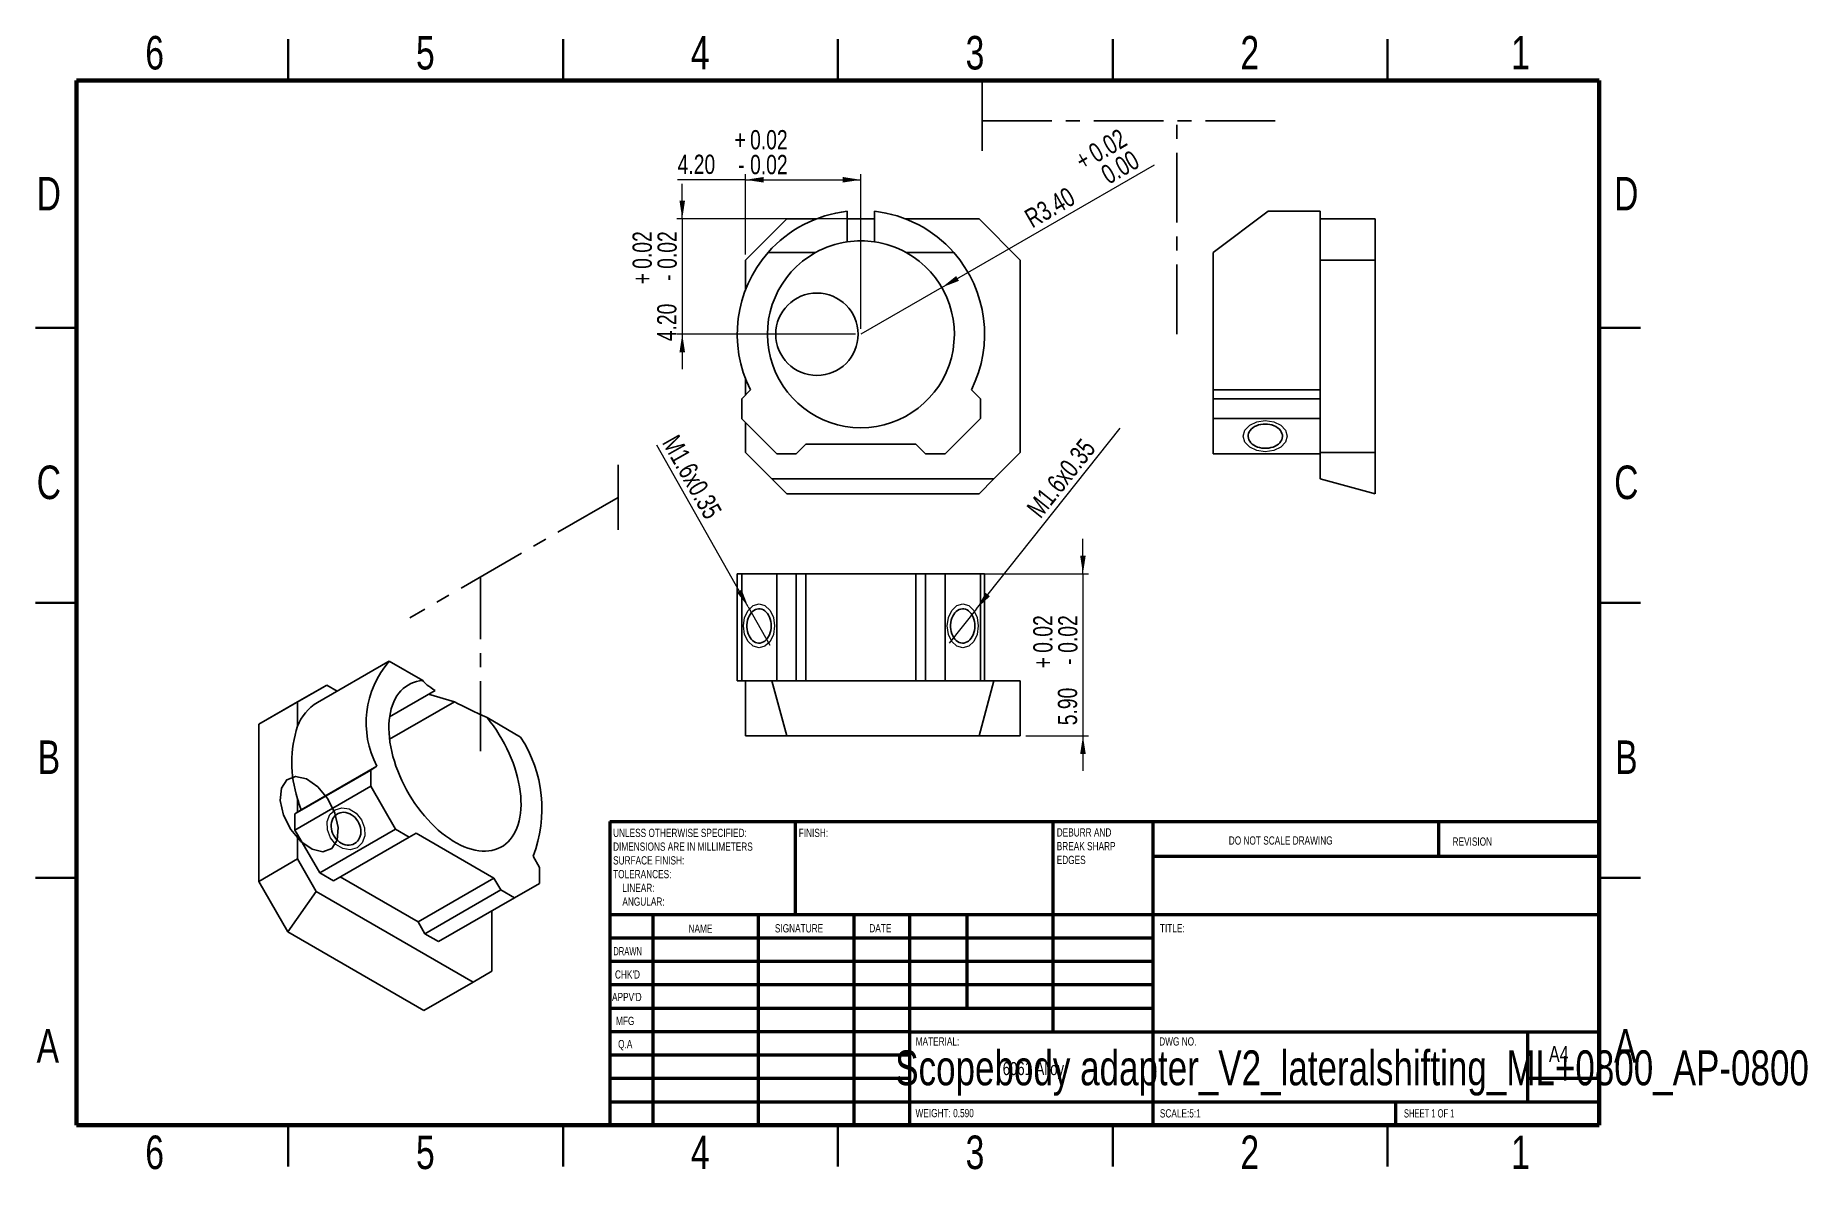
# Model space of a CAD drawing. Header units: millimetres. Extents: x 2 to 325, y 2 to 208.
import ezdxf

# ---------------------------------------------------------------- set-up
doc = ezdxf.new("R2010")
doc.units = ezdxf.units.MM
doc.linetypes.add('CENTERX2', pattern=[20.32, 12.7, -2.54, 2.54, -2.54])
doc.styles.add('SLDTEXTSTYLE0', font='TXT', dxfattribs={"width": 0.75})
doc.styles.add('SLDTEXTSTYLE1', font='TXT', dxfattribs={"width": 0.686449})
doc.styles.add('SLDTEXTSTYLE2', font='TXT', dxfattribs={"width": 0.6875})
doc.dimstyles.new('SLDDIMSTYLE0', dxfattribs={"dimtxt": 3.5, "dimasz": 3.302, "dimexe": 0, "dimexo": 0.0625, "dimgap": 0.875, "dimtad": 1, "dimlfac": 0.2, "dimrnd": 1e-09, "dimzin": 4, "dimdsep": 46, "dimtxsty": 'SLDTEXTSTYLE0', "dimsah": 1, "dimcen": 0.09, "dimadec": 0, "dimazin": 1, "dimtol": 1, "dimtp": 0.02, "dimtm": 0.02, "dimtfac": 1, "dimtofl": 0, "dimtmove": 0, "dimatfit": 3, "dimfxl": 0, "dimfrac": 2, "dimtolj": 1, "dimarcsym": 0})
doc.dimstyles.new('SLDDIMSTYLE1', dxfattribs={"dimtxt": 3.5, "dimasz": 3.302, "dimexe": 0, "dimexo": 0.0625, "dimgap": 0.875, "dimtad": 1, "dimlfac": 0.2, "dimrnd": 1e-09, "dimzin": 4, "dimdsep": 46, "dimtxsty": 'SLDTEXTSTYLE0', "dimsah": 1, "dimcen": 0.09, "dimadec": 0, "dimazin": 1, "dimtol": 1, "dimtp": 0.02, "dimtm": 0.02, "dimtfac": 1, "dimtmove": 0, "dimatfit": 0, "dimfxl": 0, "dimfrac": 2, "dimtolj": 1, "dimarcsym": 0})
doc.dimstyles.new('SLDDIMSTYLE2', dxfattribs={"dimtxt": 3.5, "dimasz": 3.302, "dimexe": 0, "dimexo": 0.0625, "dimgap": 0.875, "dimtad": 1, "dimlfac": 0.2, "dimrnd": 1e-09, "dimzin": 4, "dimdsep": 46, "dimtxsty": 'SLDTEXTSTYLE0', "dimsah": 1, "dimcen": 0, "dimadec": 0, "dimazin": 1, "dimtol": 1, "dimtp": 0.02, "dimtfac": 1, "dimtofl": 0, "dimtmove": 0, "dimatfit": 3, "dimfxl": 0, "dimfrac": 2, "dimtolj": 1, "dimtzin": 0, "dimarcsym": 0})
doc.dimstyles.new('SLDDIMSTYLE3', dxfattribs={"dimtxt": 3.5, "dimasz": 3.302, "dimexe": 0, "dimexo": 0.0625, "dimgap": 0.875, "dimtad": 1, "dimlfac": 0.2, "dimrnd": 1e-09, "dimzin": 12, "dimdsep": 46, "dimtxsty": 'SLDTEXTSTYLE0', "dimblk1": 'NONE', "dimsah": 1, "dimcen": 0, "dimadec": 0, "dimazin": 3, "dimtfac": 1, "dimtmove": 0, "dimatfit": 3, "dimldrblk": 'NONE', "dimfxl": 0, "dimfrac": 2, "dimtolj": 1, "dimtzin": 12, "dimarcsym": 0})

# ---------------------------------------------------------------- blocks, each defined once
blk = doc.blocks.new('SW_NOTE_0')
at = {"color": 0, "linetype": 'Continuous', "lineweight": 0, "char_height": 1.5, "attachment_point": 1, "style": 'SLDTEXTSTYLE0'}
for s, insert in [('UNLESS OTHERWISE SPECIFIED:', (0, 1.93)), ('SURFACE FINISH:', (0, -3.07)), ('DIMENSIONS ARE IN MILLIMETERS', (0, -0.57)), ('TOLERANCES:', (0, -5.57)), ('LINEAR:', (1.69, -8.07)), ('ANGULAR:', (1.69, -10.57))]:
    blk.add_mtext(s, dxfattribs=dict(at, insert=insert))
blk = doc.blocks.new('SW_NOTE_0_1')
at = {"color": 0, "linetype": 'Continuous', "lineweight": 0, "char_height": 1.5, "attachment_point": 1, "style": 'SLDTEXTSTYLE0'}
for s, insert in [('DEBURR AND', (0, 1.93)), ('BREAK SHARP', (0, -0.57)), ('EDGES', (0, -3.07))]:
    blk.add_mtext(s, dxfattribs=dict(at, insert=insert))
blk = doc.blocks.new('_D')
at = {"color": 7, "linetype": 'Continuous', "lineweight": 0}
for p, q in [((131.68, 181.95), (119.34, 181.95)), ((131.68, 168.36), (131.68, 182.95)), ((131.68, 181.95), (152.68, 181.95)), ((152.68, 154.86), (152.68, 182.95))]:
    blk.add_line(p, q, dxfattribs=at)
at = {"color": 7, "linetype": 'Continuous', "lineweight": 18}
for points in [[(131.68, 181.95), (134.98, 181.45), (134.98, 182.46)], [(152.68, 181.95), (149.38, 182.46), (149.38, 181.45)]]:
    blk.add_solid(points, dxfattribs=at)
at = {"color": 7, "linetype": 'Continuous', "lineweight": 18, "char_height": 3.5, "attachment_point": 1, "style": 'SLDTEXTSTYLE0'}
for s, insert in [('+', (129.69, 190.99)), ('0.02', (132.52, 190.99)), ('4.20', (119.34, 186.52)), ('-', (130.33, 186.47)), ('0.02', (132.52, 186.47))]:
    blk.add_mtext(s, dxfattribs=dict(at, insert=insert))
blk = doc.blocks.new('_D_1')
at = {"color": 7, "linetype": 'Continuous', "lineweight": 0}
for p, q in [((120.18, 174.86), (120.18, 181.21)), ((154.18, 174.86), (119.18, 174.86)), ((120.18, 174.86), (120.18, 153.86)), ((151.68, 153.86), (119.18, 153.86)), ((120.18, 153.86), (120.18, 147.51))]:
    blk.add_line(p, q, dxfattribs=at)
at = {"color": 7, "linetype": 'Continuous', "lineweight": 18}
for points in [[(120.18, 174.86), (120.69, 178.16), (119.67, 178.16)], [(120.18, 153.86), (119.67, 150.55), (120.69, 150.55)]]:
    blk.add_solid(points, dxfattribs=at)
at = {"color": 7, "linetype": 'Continuous', "lineweight": 18, "char_height": 3.5, "attachment_point": 1, "rotation": 90, "style": 'SLDTEXTSTYLE0'}
for s, insert in [('0.02', (111.14, 165.76)), ('0.02', (115.67, 165.76)), ('+', (111.14, 162.93)), ('-', (115.67, 163.57)), ('4.20', (115.61, 152.59))]:
    blk.add_mtext(s, dxfattribs=dict(at, insert=insert))
blk = doc.blocks.new('_D_2')
at = {"color": 7, "linetype": 'Continuous', "lineweight": 0}
for q in [(206.09, 184.69), (152.68, 153.86)]:
    blk.add_line((167.4, 162.36), q, dxfattribs=at)
at = {"color": 7, "linetype": 'Continuous', "lineweight": 18}
blk.add_solid([(167.4, 162.36), (170.52, 163.57), (170.01, 164.45)], dxfattribs=at)
at = {"color": 7, "linetype": 'Continuous', "lineweight": 18, "char_height": 3.5, "attachment_point": 1, "rotation": 30, "style": 'SLDTEXTSTYLE0'}
for s, insert in [('0.02', (193.74, 187.98)), ('0.00', (196, 184.06)), ('+', (191.29, 186.56)), ('R3.40', (182.11, 176.1))]:
    blk.add_mtext(s, dxfattribs=dict(at, insert=insert))
blk = doc.blocks.new('_D_3')
at = {"color": 7, "linetype": 'Continuous', "lineweight": 0}
for p, q in [((193.08, 110.3), (193.08, 116.65)), ((170.68, 110.3), (194.08, 110.3)), ((193.08, 110.3), (193.08, 80.8)), ((182.68, 80.8), (194.08, 80.8)), ((193.08, 80.8), (193.08, 74.45))]:
    blk.add_line(p, q, dxfattribs=at)
at = {"color": 7, "linetype": 'Continuous', "lineweight": 18}
for points in [[(193.08, 110.3), (193.59, 113.61), (192.57, 113.61)], [(193.08, 80.8), (192.57, 77.5), (193.59, 77.5)]]:
    blk.add_solid(points, dxfattribs=at)
at = {"color": 7, "linetype": 'Continuous', "lineweight": 18, "char_height": 3.5, "attachment_point": 1, "rotation": 90, "style": 'SLDTEXTSTYLE0'}
for s, insert in [('0.02', (184.04, 95.92)), ('0.02', (188.57, 95.92)), ('+', (184.04, 93.09)), ('-', (188.57, 93.73)), ('5.90', (188.52, 82.74))]:
    blk.add_mtext(s, dxfattribs=dict(at, insert=insert))
blk = doc.blocks.new('_D_4')
at = {"color": 7, "linetype": 'Continuous', "lineweight": 0}
for q in [(115.54, 133.68), (136.12, 97.32)]:
    blk.add_line((132.18, 104.28), q, dxfattribs=at)
at = {"color": 7, "linetype": 'Continuous', "lineweight": 18}
blk.add_solid([(132.18, 104.28), (130.99, 107.41), (130.11, 106.91)], dxfattribs=at)
at = {"color": 7, "linetype": 'Continuous', "lineweight": 18, "insert": (119.46, 135.9), "char_height": 3.5, "attachment_point": 1, "rotation": 299.4986, "style": 'SLDTEXTSTYLE0'}
blk.add_mtext('M1.6x0.35', dxfattribs=at)
blk = doc.blocks.new('_None')
blk = doc.blocks.new('_D_5')
at = {"color": 7, "linetype": 'Continuous', "lineweight": 0}
for q in [(199.88, 136.78), (168.72, 97.67)]:
    blk.add_line((173.71, 103.93), q, dxfattribs=at)
at = {"color": 7, "linetype": 'Continuous', "lineweight": 18}
blk.add_solid([(173.71, 103.93), (176.16, 106.2), (175.37, 106.83)], dxfattribs=at)
at = {"color": 7, "linetype": 'Continuous', "lineweight": 18, "insert": (182.62, 122.35), "char_height": 3.5, "attachment_point": 1, "rotation": 51.4536, "style": 'SLDTEXTSTYLE0'}
blk.add_mtext('M1.6x0.35', dxfattribs=at)

msp = doc.modelspace()

# ---------------------------------------------------------------- linework, layer by layer
at = {"color": 7, "linetype": 'Continuous', "lineweight": 35}
for p, q in [((48.5, 200), (48.5, 207.5)), ((98.5, 200), (98.5, 207.5)), ((148.5, 207.5), (148.5, 200)), ((148.5, 200), (148.5, 207.5)), ((198.5, 200), (198.5, 207.5)), ((248.5, 200), (248.5, 207.5)), ((10, 155), (2.5, 155)), ((287, 155), (294.5, 155)), ((2.5, 105), (10, 105)), ((10, 105), (2.5, 105)), ((294.5, 105), (287, 105)), ((287, 105), (294.5, 105)), ((10, 55), (2.5, 55)), ((287, 55), (294.5, 55)), ((48.5, 10), (48.5, 2.5)), ((98.5, 10), (98.5, 2.5)), ((148.5, 2.5), (148.5, 10)), ((148.5, 10), (148.5, 2.5)), ((198.5, 10), (198.5, 2.5)), ((248.5, 10), (248.5, 2.5))]:
    msp.add_line(p, q, dxfattribs=at)
at = {"color": 7, "linetype": 'Continuous', "lineweight": 70}
for p, q in [((10, 10), (10, 200)), ((10, 200), (287, 200)), ((287, 200), (287, 10)), ((287, 10), (10, 10))]:
    msp.add_line(p, q, dxfattribs=at)
at = {"color": 7, "linetype": 'CENTERX2'}
for p, q in [((174.739, 199.906), (174.739, 185.406)), ((174.739, 192.656), (228.403, 192.656)), ((210.145, 153.856), (210.145, 192.656)), ((108.537, 130.113), (108.537, 118.273)), ((108.537, 124.193), (70.591, 102.287)), ((83.502, 78.058), (83.502, 109.74))]:
    msp.add_line(p, q, dxfattribs=at)
at = {"color": 7, "linetype": 'Continuous', "lineweight": 25}
for p, q in [((139.18, 174.856), (131.68, 167.356)), ((139.18, 174.856), (144.602, 174.856)), ((150.18, 176.216), (150.18, 170.671)), ((150.18, 174.856), (155.18, 174.856)), ((155.18, 170.671), (155.18, 176.216)), ((160.758, 174.856), (174.18, 174.856)), ((181.68, 167.356), (174.18, 174.856)), ((216.755, 168.716), (226.755, 176.216)), ((236.255, 176.216), (226.755, 176.216)), ((236.255, 174.856), (236.255, 176.216)), ((236.255, 167.356), (236.255, 174.856)), ((236.255, 174.856), (246.255, 174.856)), ((246.255, 174.856), (246.255, 167.356)), ((135.786, 168.716), (144.424, 168.716)), ((160.936, 168.716), (169.574, 168.716)), ((216.755, 143.752), (216.755, 168.716)), ((131.68, 161.933), (131.68, 167.356)), ((181.68, 167.356), (181.68, 132.356)), ((246.255, 167.356), (236.255, 167.356)), ((236.255, 167.356), (236.255, 132.356)), ((246.255, 167.356), (246.255, 132.356)), ((131.68, 142.801), (131.68, 145.778)), ((132.578, 143.748), (131.008, 142.092)), ((131.008, 142.092), (131.008, 138.46)), ((174.448, 142.088), (172.784, 143.752)), ((174.448, 138.552), (174.448, 142.088)), ((216.755, 143.752), (236.255, 143.752)), ((216.755, 142.088), (216.755, 143.752)), ((216.755, 142.088), (236.255, 142.088)), ((216.755, 138.552), (216.755, 142.088)), ((131.008, 138.46), (137.378, 132.089)), ((131.68, 132.356), (131.68, 137.787)), ((167.983, 132.088), (174.448, 138.552)), ((236.255, 138.552), (216.755, 138.552)), ((216.755, 132.088), (216.755, 138.552)), ((131.68, 132.356), (136.501, 127.535)), ((140.914, 132.089), (142.68, 133.856)), ((142.68, 133.856), (162.68, 133.856)), ((162.68, 133.856), (164.448, 132.088)), ((176.86, 127.535), (181.68, 132.356)), ((236.255, 132.356), (246.255, 132.356)), ((236.255, 127.535), (236.255, 132.356)), ((246.255, 132.356), (246.255, 124.856)), ((137.378, 132.089), (140.914, 132.089)), ((164.448, 132.088), (167.983, 132.088)), ((216.755, 132.088), (236.255, 132.088)), ((136.501, 127.535), (176.86, 127.535)), ((136.501, 127.535), (139.18, 124.856)), ((174.18, 124.856), (176.86, 127.535)), ((246.255, 124.856), (236.255, 127.535)), ((174.18, 124.856), (139.18, 124.856)), ((130.18, 110.303), (130.18, 90.803)), ((130.18, 110.303), (131.008, 110.303)), ((131.008, 110.303), (131.008, 90.803)), ((131.008, 110.303), (137.378, 110.303)), ((137.378, 90.803), (137.378, 110.303)), ((137.378, 110.303), (140.914, 110.303)), ((140.914, 110.303), (140.914, 90.803)), ((140.914, 110.303), (142.68, 110.303)), ((142.68, 110.303), (142.68, 90.803)), ((142.68, 110.303), (162.68, 110.303)), ((162.68, 110.303), (162.68, 90.803)), ((162.68, 110.303), (164.448, 110.303)), ((164.448, 90.803), (164.448, 110.303)), ((164.448, 110.303), (167.983, 110.303)), ((167.983, 110.303), (167.983, 90.803)), ((167.983, 110.303), (174.448, 110.303)), ((174.448, 90.803), (174.448, 110.303)), ((174.448, 110.303), (175.18, 110.303)), ((175.18, 90.803), (175.18, 110.303)), ((66.588, 94.275), (53.79, 86.886)), ((66.882, 94.391), (72.99, 90.865)), ((130.18, 90.803), (131.008, 90.803)), ((131.008, 90.803), (131.68, 90.803)), ((131.68, 80.803), (131.68, 90.803)), ((131.68, 90.803), (136.501, 90.803)), ((136.501, 90.803), (176.86, 90.803)), ((136.501, 90.803), (139.18, 80.803)), ((174.18, 80.803), (176.86, 90.803)), ((176.86, 90.803), (181.68, 90.803)), ((181.68, 90.803), (181.68, 80.803)), ((48.422, 85.976), (55.493, 90.058)), ((55.493, 90.058), (50.19, 86.996)), ((55.493, 90.058), (57.389, 88.964)), ((75.217, 89.047), (66.938, 84.268)), ((78.753, 87.006), (74.039, 88.367)), ((50.19, 86.996), (43.119, 82.914)), ((43.119, 82.914), (48.422, 85.976)), ((50.19, 82.568), (50.19, 86.996)), ((66.937, 80.185), (78.753, 87.006)), ((84.665, 84.124), (90.774, 80.598)), ((43.119, 54.335), (43.119, 82.914)), ((139.18, 80.803), (131.68, 80.803)), ((174.18, 80.803), (139.18, 80.803)), ((181.68, 80.803), (174.18, 80.803)), ((49.714, 66.641), (63.503, 74.601)), ((50.825, 67.353), (64.613, 75.313)), ((64.613, 75.313), (63.503, 74.601)), ((63.503, 74.601), (63.503, 71.635)), ((63.503, 71.635), (49.714, 63.675)), ((63.503, 71.635), (68.007, 63.833)), ((50.19, 66.946), (50.19, 69.377)), ((50.19, 66.946), (49.714, 66.641)), ((49.714, 63.675), (49.714, 66.641)), ((50.825, 67.353), (50.19, 66.946)), ((49.714, 63.675), (50.19, 62.852)), ((50.19, 62.852), (54.219, 55.873)), ((50.19, 58.417), (50.19, 62.852)), ((54.219, 55.873), (68.007, 63.833)), ((70.507, 62.39), (56.719, 54.43)), ((68.007, 63.833), (70.507, 62.39)), ((70.507, 62.39), (71.757, 63.111)), ((71.757, 63.111), (85.899, 54.947)), ((43.119, 54.335), (50.19, 58.417)), ((50.19, 58.417), (53.598, 52.513)), ((94.22, 56.866), (93.043, 58.904)), ((56.719, 54.43), (54.219, 55.873)), ((57.968, 55.151), (72.11, 46.987)), ((85.899, 54.947), (72.11, 46.987)), ((85.899, 54.947), (87.149, 52.782)), ((94.22, 53.979), (94.22, 56.866)), ((48.422, 45.149), (43.119, 54.335)), ((53.598, 52.513), (48.422, 45.149)), ((53.598, 52.513), (82.137, 36.038)), ((73.36, 44.822), (87.149, 52.782)), ((87.149, 52.782), (89.649, 51.339)), ((89.649, 51.339), (94.22, 53.979)), ((89.649, 51.339), (75.86, 43.379)), ((85.545, 48.97), (85.545, 38.007)), ((73.171, 30.862), (48.422, 45.149)), ((72.11, 46.987), (73.36, 44.822)), ((75.86, 43.379), (73.36, 44.822)), ((73.171, 30.862), (82.137, 36.038)), ((82.137, 36.038), (85.545, 38.007))]:
    msp.add_line(p, q, dxfattribs=at)
at = {"color": 7, "linetype": 'Continuous', "lineweight": 50}
for p, q in [((107, 65.25), (287, 65.25)), ((107, 65.25), (107, 10)), ((140.8, 48.25), (140.8, 65.25)), ((187.6, 65.25), (187.6, 27)), ((205.8, 65.25), (205.8, 10)), ((257.8, 58.875), (257.8, 65.25)), ((287, 58.875), (205.8, 58.875)), ((287, 48.25), (107, 48.25)), ((114.8, 48.25), (114.8, 10)), ((133.991, 48.25), (133.991, 10)), ((151.399, 48.25), (151.399, 10)), ((161.6, 10), (161.6, 48.25)), ((172, 31.25), (172, 48.25)), ((205.8, 44), (107, 44)), ((205.8, 39.75), (107, 39.75)), ((205.8, 35.5), (107, 35.5)), ((205.8, 31.25), (107, 31.25)), ((161.6, 27), (107, 27)), ((161.6, 27), (287, 27)), ((274, 14.25), (274, 27)), ((161.6, 22.75), (107, 22.75)), ((161.6, 18.5), (107, 18.5)), ((287, 18.5), (274, 18.5)), ((107, 14.25), (287, 14.25)), ((250, 10), (250, 14.25))]:
    msp.add_line(p, q, dxfattribs=at)
at = {"color": 7, "linetype": 'Continuous', "lineweight": 18, "flags": 128}
for points in [[(230.255, 135.32), (229.951, 134.238), (229.084, 133.32), (227.786, 132.707), (226.255, 132.492), (224.724, 132.707), (223.427, 133.32), (222.56, 134.238), (222.255, 135.32), (222.56, 136.403), (223.427, 137.32), (224.724, 137.933), (226.255, 138.149), (227.786, 137.933), (229.084, 137.32), (229.951, 136.403), (230.255, 135.32)], [(134.146, 96.803), (133.063, 97.108), (132.146, 97.975), (131.533, 99.272), (131.317, 100.803), (131.533, 102.334), (132.146, 103.632), (133.063, 104.499), (134.146, 104.803), (135.228, 104.499), (136.146, 103.632), (136.759, 102.334), (136.974, 100.803), (136.759, 99.272), (136.146, 97.975), (135.228, 97.108), (134.146, 96.803)], [(171.216, 96.803), (170.133, 97.108), (169.216, 97.975), (168.603, 99.272), (168.387, 100.803), (168.603, 102.334), (169.216, 103.632), (170.133, 104.499), (171.216, 104.803), (172.298, 104.499), (173.216, 103.632), (173.829, 102.334), (174.044, 100.803), (173.829, 99.272), (173.216, 97.975), (172.298, 97.108), (171.216, 96.803)], [(56.176, 62.281), (55.626, 63.731), (55.59, 65.209), (56.074, 66.49), (57.004, 67.378), (58.239, 67.739), (59.59, 67.518), (60.852, 66.748), (61.833, 65.547), (62.383, 64.097), (62.419, 62.619), (61.935, 61.338), (61.004, 60.45), (59.77, 60.089), (58.419, 60.31), (57.157, 61.08), (56.176, 62.281)]]:
    msp.add_lwpolyline(points, dxfattribs=at)
at = {"color": 7, "linetype": 'Continuous', "lineweight": 25, "flags": 128}
for points in [[(226.255, 137.53), (225.839, 137.51), (225.43, 137.451), (225.035, 137.355), (224.663, 137.221), (224.318, 137.054), (224.009, 136.856), (223.739, 136.631), (223.515, 136.382), (223.339, 136.114), (223.215, 135.832), (223.146, 135.541), (223.132, 135.246), (223.174, 134.953), (223.27, 134.666), (223.42, 134.39), (223.621, 134.131), (223.869, 133.894), (224.159, 133.681), (224.487, 133.498), (224.846, 133.348), (225.23, 133.233), (225.633, 133.155), (226.046, 133.115), (226.464, 133.115), (226.878, 133.155), (227.28, 133.233), (227.665, 133.348), (228.024, 133.498), (228.351, 133.681), (228.642, 133.894), (228.889, 134.131), (229.09, 134.39), (229.24, 134.666), (229.337, 134.953), (229.378, 135.246), (229.364, 135.541), (229.295, 135.832), (229.171, 136.114), (228.996, 136.382), (228.771, 136.631), (228.501, 136.856), (228.192, 137.054), (227.848, 137.221), (227.475, 137.355), (227.081, 137.451), (226.672, 137.51), (226.255, 137.53)], [(136.356, 100.803), (136.336, 101.22), (136.277, 101.629), (136.18, 102.023), (136.047, 102.396), (135.88, 102.74), (135.682, 103.049), (135.457, 103.319), (135.208, 103.544), (134.94, 103.719), (134.658, 103.843), (134.367, 103.912), (134.072, 103.926), (133.778, 103.885), (133.491, 103.788), (133.216, 103.638), (132.957, 103.437), (132.719, 103.19), (132.507, 102.899), (132.324, 102.572), (132.174, 102.213), (132.058, 101.828), (131.98, 101.426), (131.941, 101.012), (131.941, 100.594), (131.98, 100.181), (132.058, 99.778), (132.174, 99.394), (132.324, 99.035), (132.507, 98.707), (132.719, 98.417), (132.957, 98.169), (133.216, 97.968), (133.491, 97.818), (133.778, 97.722), (134.072, 97.68), (134.367, 97.694), (134.658, 97.763), (134.94, 97.887), (135.208, 98.063), (135.457, 98.287), (135.682, 98.557), (135.88, 98.866), (136.047, 99.211), (136.18, 99.583), (136.277, 99.978), (136.336, 100.387), (136.356, 100.803)], [(173.425, 100.803), (173.406, 101.22), (173.347, 101.629), (173.25, 102.023), (173.117, 102.396), (172.95, 102.74), (172.752, 103.049), (172.526, 103.319), (172.278, 103.544), (172.01, 103.719), (171.728, 103.843), (171.437, 103.912), (171.142, 103.926), (170.848, 103.885), (170.561, 103.788), (170.286, 103.638), (170.027, 103.437), (169.789, 103.19), (169.577, 102.899), (169.394, 102.572), (169.243, 102.213), (169.128, 101.828), (169.05, 101.426), (169.011, 101.012), (169.011, 100.594), (169.05, 100.181), (169.128, 99.778), (169.243, 99.394), (169.394, 99.035), (169.577, 98.707), (169.789, 98.417), (170.027, 98.169), (170.286, 97.968), (170.561, 97.818), (170.848, 97.722), (171.142, 97.68), (171.437, 97.694), (171.728, 97.763), (172.01, 97.887), (172.278, 98.063), (172.526, 98.287), (172.752, 98.557), (172.95, 98.866), (173.117, 99.211), (173.25, 99.583), (173.347, 99.978), (173.406, 100.387), (173.425, 100.803)], [(84.665, 84.124), (85.251, 83.385), (85.816, 82.62), (86.359, 81.832), (86.877, 81.023), (87.37, 80.195), (87.835, 79.353), (88.271, 78.497), (88.677, 77.631), (89.052, 76.758), (89.393, 75.881), (89.701, 75.002), (89.974, 74.124), (90.211, 73.25), (90.411, 72.383), (90.575, 71.525), (90.7, 70.68), (90.788, 69.849), (90.837, 69.037), (90.848, 68.244), (90.82, 67.475), (90.753, 66.73), (90.648, 66.014), (90.506, 65.327), (90.326, 64.673), (90.109, 64.053), (89.855, 63.469), (89.567, 62.924), (89.244, 62.418), (88.887, 61.954), (88.498, 61.533), (88.079, 61.156), (87.629, 60.825), (87.151, 60.54), (86.647, 60.303), (86.117, 60.114), (85.564, 59.975), (84.99, 59.884), (84.395, 59.844), (83.783, 59.853), (83.155, 59.912), (82.513, 60.02), (81.859, 60.178), (81.196, 60.384), (80.525, 60.638), (79.848, 60.94), (79.168, 61.288), (78.487, 61.681), (77.807, 62.118), (77.131, 62.598), (76.46, 63.118), (75.796, 63.678), (75.142, 64.275), (74.5, 64.908), (73.872, 65.574), (73.26, 66.272), (72.666, 66.999), (72.091, 67.753), (71.538, 68.531), (71.009, 69.331), (70.504, 70.15), (70.026, 70.986), (69.577, 71.837), (69.157, 72.698), (68.768, 73.568), (68.412, 74.444), (68.089, 75.323), (67.8, 76.201), (67.547, 77.078), (67.33, 77.948), (67.15, 78.81), (67.007, 79.662), (66.902, 80.499), (66.836, 81.32), (66.808, 82.122), (66.818, 82.902), (66.868, 83.658), (66.955, 84.387), (67.081, 85.088), (67.244, 85.757), (67.444, 86.393), (67.682, 86.993), (67.954, 87.556), (68.262, 88.08), (68.604, 88.563), (68.978, 89.004), (69.384, 89.4), (69.82, 89.752), (70.285, 90.058), (70.778, 90.317), (71.297, 90.527), (71.839, 90.689), (72.404, 90.802), (72.99, 90.865)], [(60.567, 61.208), (60.848, 61.402), (61.095, 61.641), (61.306, 61.92), (61.475, 62.236), (61.6, 62.581), (61.679, 62.95), (61.71, 63.336), (61.693, 63.732), (61.628, 64.132), (61.516, 64.528), (61.359, 64.912), (61.161, 65.279), (60.923, 65.622), (60.652, 65.934), (60.351, 66.21), (60.026, 66.445), (59.683, 66.635), (59.328, 66.777), (58.967, 66.867), (58.606, 66.905), (58.253, 66.889), (57.913, 66.82), (57.593, 66.7), (57.298, 66.529), (57.033, 66.312), (56.804, 66.052), (56.613, 65.754), (56.466, 65.423), (56.363, 65.066), (56.308, 64.687), (56.301, 64.295), (56.342, 63.896), (56.431, 63.497), (56.566, 63.106), (56.744, 62.73), (56.962, 62.374), (57.217, 62.046), (57.504, 61.751), (57.818, 61.495), (58.152, 61.282), (58.502, 61.116), (58.861, 61), (59.223, 60.935), (59.58, 60.924), (59.928, 60.967), (60.258, 61.062), (60.567, 61.208)]]:
    msp.add_lwpolyline(points, dxfattribs=at)
at = {"color": 7, "linetype": 'Continuous', "flags": 128}
msp.add_lwpolyline([(57.383, 61.866), (56.403, 60.326), (54.801, 59.739), (52.819, 60.195), (50.761, 61.622), (48.938, 63.806), (47.629, 66.412), (47.032, 69.044), (47.24, 71.302), (48.219, 72.842), (49.821, 73.428), (51.803, 72.973), (53.862, 71.545), (55.684, 69.362), (56.994, 66.756), (57.59, 64.123), (57.383, 61.866)], dxfattribs=at)
at = {"color": 7, "linetype": 'Continuous'}
msp.add_circle((144.68, 153.856), 7.5, dxfattribs=at)
at = {"color": 7, "linetype": 'Continuous', "lineweight": 25}
for centre, radius, start, end in [((152.68, 153.856), 22.5, 96.37937, 138.66392), ((152.68, 153.856), 22.5, 41.33608, 83.62063), ((152.68, 153.856), 22.5, 138.66392, 206.69384), ((152.68, 153.856), 17, 119.05456, 60.94544), ((152.68, 153.856), 17, 98.45652, 119.05456), ((152.68, 153.856), 17, 81.54348, 98.45652), ((152.68, 153.856), 17, 60.94544, 81.54348), ((152.68, 153.856), 22.5, 333.31673, 41.33608), ((79.654, 83.198), 16.982, 138.77096, 207.6683), ((58.268, 79.493), 8.644, 121.2033, 159.15705), ((70.247, 75.973), 21.114, 161.79683, 198.20317), ((70.595, 67.521), 24.046, 338.99902, 32.94562), ((82.934, 78.539), 34.002, 195.63166, 199.20676)]:
    msp.add_arc(centre, radius, start, end, dxfattribs=at)
for major_axis, start_param, end_param in [((26.486, -10.575), 2.9835094, 3.0475381), ((20.012, -7.99), 3.3257572, 3.6852609), ((20.012, -7.99), 3.9804491, 4.3399528)]:
    msp.add_ellipse((92.838, 83.448), major_axis=major_axis, ratio=0.119714, start_param=start_param, end_param=end_param, dxfattribs=at)

# ---------------------------------------------------------------- block references
at = {"color": 7, "linetype": 'Continuous', "lineweight": 0}
for name, p in [('SW_NOTE_0', (107.594, 61.987)), ('SW_NOTE_0_1', (188.309, 62.069))]:
    msp.add_blockref(name, p, dxfattribs=at)

# ---------------------------------------------------------------- texts
for s, insert, char_height, attachment_point, style in [('6', (24.189, 208.114), 6.096, 2, 'SLDTEXTSTYLE0'), ('5', (73.439, 208.114), 6.096, 2, 'SLDTEXTSTYLE0'), ('4', (123.439, 208.114), 6.096, 2, 'SLDTEXTSTYLE0'), ('3', (173.439, 208.114), 6.096, 2, 'SLDTEXTSTYLE0'), ('2', (223.439, 208.114), 6.096, 2, 'SLDTEXTSTYLE0'), ('1', (272.689, 208.114), 6.096, 2, 'SLDTEXTSTYLE0'), ('D', (4.93, 182.476), 6.096, 2, 'SLDTEXTSTYLE0'), ('D', (291.93, 182.476), 6.096, 2, 'SLDTEXTSTYLE0'), ('C', (4.937, 129.976), 6.096, 2, 'SLDTEXTSTYLE0'), ('C', (291.937, 129.976), 6.096, 2, 'SLDTEXTSTYLE0'), ('B', (4.953, 79.976), 6.096, 2, 'SLDTEXTSTYLE0'), ('B', (291.953, 79.976), 6.096, 2, 'SLDTEXTSTYLE0'), ('FINISH:', (141.371, 63.919), 1.5, 1, 'SLDTEXTSTYLE0'), ('DO NOT SCALE DRAWING', (219.615, 62.533), 1.5, 1, 'SLDTEXTSTYLE0'), ('REVISION', (260.328, 62.335), 1.5, 1, 'SLDTEXTSTYLE0'), ('NAME', (121.322, 46.501), 1.5, 1, 'SLDTEXTSTYLE0'), ('SIGNATURE', (137.034, 46.562), 1.5, 1, 'SLDTEXTSTYLE0'), ('DATE', (154.215, 46.576), 1.5, 1, 'SLDTEXTSTYLE0'), ('TITLE:', (207.09, 46.576), 1.5, 1, 'SLDTEXTSTYLE0'), ('DRAWN', (107.643, 42.385), 1.5, 1, 'SLDTEXTSTYLE1'), ("CHK'D", (107.939, 38.162), 1.5, 1, 'SLDTEXTSTYLE0'), ("APPV'D", (107.402, 34.066), 1.5, 1, 'SLDTEXTSTYLE0'), ('MFG', (108.124, 29.716), 1.5, 1, 'SLDTEXTSTYLE0'), ('A', (4.757, 27.476), 6.096, 2, 'SLDTEXTSTYLE0'), ('MATERIAL:', (162.646, 25.986), 1.5, 1, 'SLDTEXTSTYLE0'), ('DWG NO.', (206.953, 25.986), 1.5, 1, 'SLDTEXTSTYLE0'), ('A', (291.757, 27.476), 6.096, 2, 'SLDTEXTSTYLE0'), ('Q.A', (108.509, 25.505), 1.5, 1, 'SLDTEXTSTYLE0'), ('Scopebody adapter_V2_lateralshifting_ML+0800_AP-0800', (242.045, 23.607), 6.35, 2, 'SLDTEXTSTYLE0'), ('A4', (277.871, 24.406), 2.9104, 1, 'SLDTEXTSTYLE0'), ('6061 Alloy', (184.065, 21.486), 2.3813, 2, 'SLDTEXTSTYLE0'), ('WEIGHT: 0.590', (162.618, 12.949), 1.4986, 1, 'SLDTEXTSTYLE0'), ('SCALE:5:1', (207.074, 12.9), 1.5, 1, 'SLDTEXTSTYLE0'), ('SHEET 1 OF 1', (251.478, 12.9), 1.5, 1, 'SLDTEXTSTYLE2'), ('6', (24.189, 8.114), 6.096, 2, 'SLDTEXTSTYLE0'), ('5', (73.439, 8.114), 6.096, 2, 'SLDTEXTSTYLE0'), ('4', (123.439, 8.114), 6.096, 2, 'SLDTEXTSTYLE0'), ('3', (173.439, 8.114), 6.096, 2, 'SLDTEXTSTYLE0'), ('2', (223.439, 8.114), 6.096, 2, 'SLDTEXTSTYLE0'), ('1', (272.689, 8.114), 6.096, 2, 'SLDTEXTSTYLE0')]:
    msp.add_mtext(s, dxfattribs=dict(at, insert=insert, char_height=char_height, attachment_point=attachment_point, style=style))

# ---------------------------------------------------------------- dimensions: what is measured, and where the dimension line sits
at = {"color": 7, "linetype": 'Continuous', "lineweight": 18}
dim = msp.add_linear_dim(base=(152.68, 181.955), p1=(131.68, 167.356), p2=(152.68, 153.856), dimstyle='SLDDIMSTYLE0', dxfattribs=at)
dim.commit()
dim.dimension.update_dxf_attribs({"geometry": '_D', "text_midpoint": (130.455, 181.955), "dimtype": 160})
dim = msp.add_radius_dim(center=(152.68, 153.856), mpoint=(167.403, 162.356), dimstyle='SLDDIMSTYLE2', dxfattribs=at)
dim.commit()
dim.dimension.update_dxf_attribs({"geometry": '_D_2', "text_midpoint": (195.417, 178.53), "dimtype": 164})
for base, p1, p2, picture, middle in [((120.18, 153.856), (155.18, 174.856), (152.68, 153.856), '_D_1', (120.18, 163.698)), ((193.081, 80.803), (169.68, 110.303), (181.68, 80.803), '_D_3', (193.081, 93.855))]:
    dim = msp.add_linear_dim(base=base, p1=p1, p2=p2, angle=90, dimstyle='SLDDIMSTYLE1', dxfattribs=at)
    dim.commit()
    dim.dimension.update_dxf_attribs({"geometry": picture, "text_midpoint": middle, "dimtype": 160})
for p1, p2, picture, middle in [((168.723, 97.675), (173.708, 103.932), '_D_5', (193.081, 128.246)), ((136.115, 97.322), (132.176, 104.285), '_D_4', (120.902, 124.212))]:
    dim = msp.add_diameter_dim_2p(p1=p1, p2=p2, text='M1.6x0.35', dimstyle='SLDDIMSTYLE3', override={"dimpost": '<>'}, dxfattribs=at)
    dim.commit()
    dim.dimension.update_dxf_attribs({"geometry": picture, "text_midpoint": middle, "dimtype": 163})

doc.saveas('drawing.dxf')
